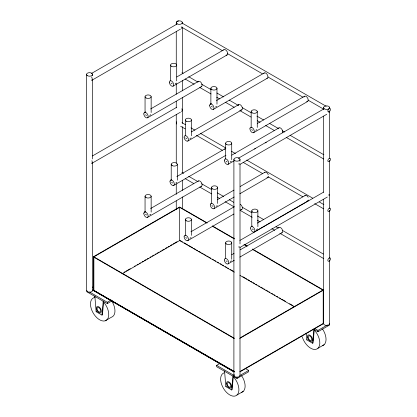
<?xml version="1.0" encoding="UTF-8"?>
<svg xmlns="http://www.w3.org/2000/svg" width="417" height="417" viewBox="0 0 417 417"><rect width="100%" height="100%" fill="white"/><g stroke="black" fill="none" stroke-linecap="round" stroke-linejoin="round"><path stroke-width="0.63" d="M94.841 295.955L96.139 311.728L101.967 315.09L103.249 301.027M103.645 301.402L102.426 314.83L101.967 315.09M224.544 370.843L225.842 386.611L231.67 389.978L232.952 375.915M233.353 376.29L232.128 389.713L231.67 389.978M306.26 333.574L306.782 339.881L312.609 343.248L313.892 329.185M314.345 328.919L313.063 342.983L312.609 343.248M91.339 73.533L176.787 24.196M92.141 80.116L180.399 29.159M176.751 76.973L223.971 49.706M173.055 86.152L227.025 54.992M144.464 112.512L145.585 111.86M150.646 108.941L198.429 81.351M147.514 117.797L201.484 86.637M92.459 155.948L176.787 107.263M92.141 163.183L180.399 112.225M210.288 104.125L211.414 103.473M216.475 100.554L264.258 72.965M213.342 109.41L267.307 78.25M191.492 131.876L238.717 104.61M187.801 141.055L241.766 109.895M257.32 123.489L304.54 96.223M170.626 180.154L171.752 179.503M176.813 176.584L224.596 148.994M253.625 132.669L307.595 101.508M173.68 185.44L225.962 155.254M231.779 155.134L278.999 127.868M144.464 212.086L145.585 211.44M150.646 208.516L198.429 180.926M238.237 158.34L323.686 109.009M228.083 164.314L234.265 160.743M254.506 149.057L255.631 148.41M265.186 142.89L266.312 142.244M147.514 217.372L201.484 186.217M240.161 164.277L326.735 114.294M234.073 371.995L93.304 290.399L93.304 256.841L179.628 207.004L207.275 222.965M217.658 199.519L233.958 190.105M240.145 186.535L264.878 172.252M213.963 208.698L234.203 197.012M239.822 193.769L267.933 177.538M92.465 287.287L93.575 286.651M190.929 231.774L234.218 206.785M124.058 272.311L125.183 271.66M126.309 271.008L130.26 268.73M134.211 266.447L135.337 265.801M137.031 264.821L138.157 264.17M139.288 263.518L140.414 262.866M142.108 261.892L143.234 261.24M144.365 260.589L146.054 259.609M147.185 258.957L148.311 258.305M150.005 257.331L151.131 256.679M152.262 256.028L153.956 255.053M155.082 254.401L156.208 253.75M157.339 253.098L159.033 252.118M160.159 251.467L161.285 250.815M162.416 250.164L164.11 249.189M165.236 248.537L166.93 247.557M168.056 246.906L169.187 246.254M170.313 245.603L172.007 244.628M173.133 243.976L177.084 241.698M122.087 273.781L179.628 240.562L179.628 207.332L93.59 257.008L93.304 256.841M187.801 240.63L233.895 214.015M240.083 210.444L241.766 209.475M89.671 292.082L107.31 302.268L111.193 300.026M86.913 290.493L86.913 291.822L107.31 303.597L112.303 300.714M96.139 311.728L96.598 311.463M251.196 226.671L252.321 226.019M257.378 223.1L305.166 195.51M254.25 231.956L308.215 200.796M239.921 240.432L323.686 192.075M105.204 320.814L111.417 317.228A12.922 7.459 60 0 0 111.673 300.923M240.161 247.344L327.298 197.038M231.779 254.709L234.026 253.411M240.208 249.84L278.999 227.442M228.083 263.888L234.265 260.317M239.89 257.075L282.054 232.733M240.265 337.791L322.925 290.065M239.712 338.442L323.498 290.065L252.41 249.022M245.358 368.513L248.668 370.421L248.668 371.75L237.012 378.48L216.616 366.705L216.616 365.375L219.947 363.457M239.989 371.505L323.498 323.29M239.999 371.834L323.498 323.623M239.785 375.55L248.668 370.421M314.642 328.513L317.947 330.426L327.381 324.979M313.464 329.164L317.947 331.755L329.602 325.025L329.602 323.696M225.842 386.611L226.301 386.351M306.782 339.881L307.235 339.62M237.002 395.014L243.21 391.427M317.916 348.299L324.129 344.713M234.073 338.109L93.882 256.841L93.882 290.065L93.304 290.399L234.354 371.834L93.59 290.232L93.59 257.008L234.349 338.599M181.948 22.998L326.157 106.257M181.197 26.902L222.318 50.645M227.385 53.569L262.314 73.736M267.943 76.989L302.872 97.151M307.939 100.075L323.712 109.181M181.948 72.834L183.073 73.486M188.708 76.738L197.721 81.94M201.666 84.218L211.242 89.749M216.871 93.001L223.632 96.9M229.267 100.153L238.279 105.36M242.22 107.633L251.237 112.84M256.867 116.093L263.627 119.992M269.825 123.573L278.837 128.775M282.215 130.724L284.472 132.027M290.102 135.28L323.9 154.79M185.138 79.016L194.15 84.224M199.785 87.476L211.049 93.976M216.684 97.229L219.498 98.855M225.696 102.436L234.145 107.315M239.78 110.562L251.044 117.068M257.242 120.649L260.057 122.275M265.692 125.527L274.141 130.401M286.536 137.558L323.712 159.023M181.948 122.676L185.33 124.626M190.96 127.878L194.906 130.156M200.535 133.409L225.884 148.045M231.518 151.293L235.464 153.571M246.728 160.076L312.635 198.127M319.396 202.031L323.9 204.632M180.634 126.257L185.138 128.858M196.407 135.363L222.318 150.323M243.158 162.354L262.314 173.415M267.943 176.667L302.872 196.829M314.699 203.658L323.712 208.86M181.948 172.414L183.636 173.389M188.708 176.313L197.721 181.52M201.666 183.793L211.805 189.646M217.434 192.899L223.632 196.48M229.267 199.733L233.77 202.334M242.22 207.213L251.8 212.738M257.43 215.99L263.627 219.571M276.023 226.723L278.275 228.026M282.778 230.627L323.337 254.042M185.138 178.596L193.587 183.47M199.785 187.051L211.617 193.879M217.247 197.132L219.498 198.435M225.133 201.682L234.145 206.889M240.343 210.465L252.17 217.293M257.242 220.223L260.057 221.849M271.889 228.678L274.704 230.304M279.776 233.233L323.712 258.597M212.352 225.894L234.354 238.597M244.513 244.461L247.333 246.093M179.341 207.166L206.707 222.97M212.347 226.228L234.349 238.931M243.94 244.466L246.765 246.093M252.405 249.35L323.211 290.232L323.211 323.456M179.628 240.228L182.448 241.855M184.142 242.835L187.525 244.789M188.656 245.441L192.602 247.719M193.733 248.37L195.427 249.35M196.553 250.002L197.684 250.653M198.81 251.305L200.504 252.28M201.63 252.931L203.324 253.911M204.455 254.563L205.581 255.214M206.707 255.861L208.401 256.841M209.532 257.492L210.658 258.144M212.352 259.119L213.478 259.77M214.609 260.422L215.735 261.073M217.429 262.053L218.56 262.705M220.249 263.68L221.38 264.331M222.506 264.983L223.637 265.634M225.326 266.614L226.457 267.266M227.583 267.917L228.714 268.569M230.408 269.544L233.791 271.498M242.819 276.711L246.77 278.989M247.896 279.64L249.59 280.62M250.716 281.272L251.847 281.923M252.973 282.575L254.667 283.55M255.793 284.201L256.924 284.853M258.618 285.833L259.744 286.484M260.875 287.136L262.564 288.111M263.695 288.762L264.821 289.414M265.952 290.065L267.646 291.045M268.772 291.697L269.903 292.348M271.592 293.323L272.723 293.975M273.849 294.626L274.98 295.278M276.669 296.258L277.8 296.909M279.494 297.884L280.62 298.536M281.751 299.187L285.697 301.465M289.648 303.748L293.031 305.703M179.341 240.395L234.349 272.155M239.994 275.413L294.152 306.683M93.882 290.065L93.304 290.065L234.067 371.333M216.616 365.375L234.255 375.561M329.665 107.617L329.665 108.92M329.665 110.87L329.665 158.361M329.665 160.31L329.665 208.448M329.665 210.397L329.665 258.535M329.665 259.838L329.665 323.587A3.055 1.762 0 0 1 326.276 325.375A3.055 1.762 0 0 1 323.649 323.201M323.561 107.69L323.561 109.64M323.561 116.145L323.561 192.258M323.561 199.409L323.561 323.66M317.947 330.426L317.947 331.755M257.888 210.814L257.888 226.692M257.263 111.527L257.263 127.404M251.785 210.887L251.785 226.765M251.164 111.6L251.164 127.477M240.004 159.383L240.004 161.337M240.004 163.938L240.004 243.95M240.004 247.203L240.004 375.357A3.055 1.762 0 0 1 236.22 377.104A3.055 1.762 0 0 1 234.276 374.539M237.012 377.15L237.012 378.48M233.901 159.456L233.901 375.425M231.722 143.172L231.722 159.685M231.722 242.751L231.722 259.259M225.618 143.245L225.618 159.122M225.618 242.819L225.618 258.696M217.601 187.561L217.601 203.433M216.981 88.268L216.981 104.146M211.502 187.629L211.502 203.506M210.877 88.341L210.877 104.219M191.439 119.914L191.439 135.791M191.439 219.493L191.439 235.37M185.336 119.987L185.336 135.864M185.336 219.561L185.336 235.438M182.365 22.575L182.365 23.878M182.365 27.131L182.365 73.314M182.365 80.471L182.365 90.88M182.365 97.385L182.365 123.406M182.365 126.659L182.365 172.847M182.365 180.65L182.365 190.407M182.365 196.913L182.365 208.625M177.319 164.303L177.319 180.175M176.699 65.01L176.699 80.888M176.261 22.648L176.261 24.598M176.261 31.755L176.261 64.281M176.261 83.796L176.261 94.206M176.261 101.357L176.261 107.862M176.261 114.367L176.261 163.156M176.261 183.975L176.261 194.385M176.261 200.89L176.261 209.344M171.215 164.371L171.215 180.248M170.595 65.083L170.595 80.961M151.152 96.655L151.152 112.533M151.152 196.235L151.152 212.112M145.053 96.728L145.053 112.606M145.053 196.303L145.053 212.18M107.31 302.268L107.31 303.597M92.616 74.393L92.616 75.696M92.616 79.595L92.616 158.96M92.616 162.213L92.616 290.362M86.512 74.466L86.512 290.435A3.055 1.762 0 0 0 90.025 292.14A3.055 1.762 0 0 0 92.496 289.909M278.655 227.76A3.055 1.762 60 0 1 282.054 229.204A3.055 1.762 60 0 1 281.605 232.868M231.346 260.781A3.055 1.762 0 0 1 230.252 261.438M227.197 261.475A3.055 1.762 0 0 1 226.061 260.844M240.239 204.335A3.055 1.762 60 0 1 242.381 207.739A3.055 1.762 60 0 1 240.802 209.558M191.059 237.523A3.055 1.762 0 0 1 189.964 238.18M186.915 238.216A3.055 1.762 0 0 1 185.773 237.586M197.872 181.723A3.055 1.762 60 0 1 201.27 182.354A3.055 1.762 60 0 1 201.036 186.352M150.777 214.265A3.055 1.762 0 0 1 149.682 214.922M146.633 214.958A3.055 1.762 0 0 1 145.491 214.328M238.154 105.407A3.055 1.762 60 0 1 241.766 106.371A3.055 1.762 60 0 1 240.802 109.984M191.059 137.949A3.055 1.762 0 0 1 189.964 138.606M186.915 138.642A3.055 1.762 0 0 1 185.773 138.011M278.441 128.665A3.055 1.762 60 0 1 281.35 128.686A3.055 1.762 60 0 1 282.392 132.835M231.346 161.207A3.055 1.762 0 0 1 230.252 161.864M227.197 161.9A3.055 1.762 0 0 1 226.061 161.27M268.491 176.745A3.055 1.762 60 0 1 266.963 177.626M264.534 172.57A3.055 1.762 60 0 1 268.272 174.728M217.226 205.591A3.055 1.762 0 0 1 216.131 206.248M213.077 206.285A3.055 1.762 0 0 1 211.94 205.654M308.773 200.004A3.055 1.762 60 0 1 307.251 200.885M304.822 195.828A3.055 1.762 60 0 1 308.215 197.272M257.508 228.85A3.055 1.762 0 0 1 256.413 229.506M253.364 229.543A3.055 1.762 0 0 1 252.222 228.912M224.252 149.312A3.055 1.762 60 0 1 225.561 148.911M176.938 182.333A3.055 1.762 0 0 1 175.844 182.99M172.794 183.027A3.055 1.762 0 0 1 171.653 182.396M263.7 73.762A3.055 1.762 60 0 1 267.099 74.388A3.055 1.762 60 0 1 266.864 78.391M216.6 106.304A3.055 1.762 0 0 1 215.511 106.96M212.456 106.997A3.055 1.762 0 0 1 211.32 106.366M303.983 97.02A3.055 1.762 60 0 1 307.595 97.985A3.055 1.762 60 0 1 306.625 101.597M256.888 129.562A3.055 1.762 0 0 1 255.793 130.219M252.744 130.255A3.055 1.762 0 0 1 251.602 129.624M223.632 50.024A3.055 1.762 60 0 1 227.213 51.823A3.055 1.762 60 0 1 226.056 55.08M176.318 83.046A3.055 1.762 0 0 1 175.223 83.702M172.174 83.739A3.055 1.762 0 0 1 171.033 83.108M197.872 82.149A3.055 1.762 60 0 1 201.27 82.78A3.055 1.762 60 0 1 201.036 86.778M150.777 114.691A3.055 1.762 0 0 1 149.682 115.347M146.633 115.384A3.055 1.762 0 0 1 145.491 114.753M328.982 111.235A3.055 1.762 60 0 1 328.982 112.527M239.035 163.167A3.055 1.762 60 0 1 239.035 164.454M176.688 24.301A1.877 1.084 -60 0 1 176.688 22.132M176.964 21.726A1.877 1.084 -60 0 1 178.57 21.048M328.982 194.301A3.055 1.762 60 0 1 328.982 195.594M239.035 246.233A3.055 1.762 60 0 1 239.035 247.521M182.156 27.11A3.055 1.762 60 0 1 181.525 28.507M91.578 76.916A3.055 1.762 60 0 1 91.578 80.439M181.869 108.764A3.055 1.762 60 0 1 181.525 111.574M91.922 160.696A3.055 1.762 60 0 1 91.578 163.506M176.688 123.979A1.877 1.084 -60 0 1 176.688 121.811M233.301 376.692A12.922 7.459 60 0 1 237.461 394.529A12.922 7.459 60 0 1 223.575 388.561A12.922 7.459 60 0 1 224.237 372.798M241.573 375.681A12.922 7.459 60 0 1 241.521 392.392M232.274 385.464A3.565 2.059 60 0 1 232.097 386.856M103.077 301.481A12.922 7.459 60 0 1 107.117 319.594A12.922 7.459 60 0 1 92.902 312.521A12.922 7.459 60 0 1 95.019 297.472M322.492 328.966A12.922 7.459 60 0 1 322.435 345.672M314.215 329.977A12.922 7.459 60 0 1 317.123 348.873A12.922 7.459 60 0 1 302.236 336.79M313.188 339.506A3.565 2.059 60 0 1 313.016 340.136M224.398 260A3.055 1.762 60 0 0 227.635 264.029A3.055 1.762 60 0 0 227.635 259.713A3.055 1.762 60 0 0 224.398 260M226.556 244.054A3.055 1.762 0 0 0 231.633 243.205A3.055 1.762 0 0 0 227.823 241.094A3.055 1.762 0 0 0 226.556 244.054M184.116 236.741A3.055 1.762 60 0 0 187.353 240.771A3.055 1.762 60 0 0 187.353 236.455A3.055 1.762 60 0 0 184.116 236.741M186.274 220.796A3.055 1.762 0 0 0 191.351 219.947A3.055 1.762 0 0 0 187.535 217.836A3.055 1.762 0 0 0 186.274 220.796M143.829 213.483A3.055 1.762 60 0 0 147.065 217.512A3.055 1.762 60 0 0 147.065 213.196A3.055 1.762 60 0 0 143.829 213.483M145.986 197.538A3.055 1.762 0 0 0 151.063 196.688A3.055 1.762 0 0 0 147.253 194.577A3.055 1.762 0 0 0 145.986 197.538M184.116 137.167A3.055 1.762 60 0 0 187.353 141.191A3.055 1.762 60 0 0 187.353 136.875A3.055 1.762 60 0 0 184.116 137.167M186.274 121.222A3.055 1.762 0 0 0 191.351 120.372A3.055 1.762 0 0 0 187.535 118.261A3.055 1.762 0 0 0 186.274 121.222M224.398 160.425A3.055 1.762 60 0 0 227.635 164.449A3.055 1.762 60 0 0 227.635 160.133A3.055 1.762 60 0 0 224.398 160.425M226.556 144.48A3.055 1.762 0 0 0 231.633 143.63A3.055 1.762 0 0 0 227.823 141.519A3.055 1.762 0 0 0 226.556 144.48M210.277 204.81A3.055 1.762 60 0 0 213.514 208.834A3.055 1.762 60 0 0 213.514 204.518A3.055 1.762 60 0 0 210.277 204.81M212.435 188.865A3.055 1.762 0 0 0 217.512 188.015A3.055 1.762 0 0 0 213.702 185.904A3.055 1.762 0 0 0 212.435 188.865M250.565 228.068A3.055 1.762 60 0 0 253.802 232.092A3.055 1.762 60 0 0 253.802 227.776A3.055 1.762 60 0 0 250.565 228.068M252.723 212.123A3.055 1.762 0 0 0 257.8 211.273A3.055 1.762 0 0 0 253.984 209.162A3.055 1.762 0 0 0 252.723 212.123M169.995 181.551A3.055 1.762 60 0 0 173.232 185.581A3.055 1.762 60 0 0 173.232 181.259A3.055 1.762 60 0 0 169.995 181.551M172.153 165.606A3.055 1.762 0 0 0 177.23 164.757A3.055 1.762 0 0 0 173.42 162.646A3.055 1.762 0 0 0 172.153 165.606M209.657 105.522A3.055 1.762 60 0 0 212.894 109.546A3.055 1.762 60 0 0 212.894 105.23A3.055 1.762 60 0 0 209.657 105.522M211.815 89.577A3.055 1.762 0 0 0 216.892 88.727A3.055 1.762 0 0 0 213.082 86.616A3.055 1.762 0 0 0 211.815 89.577M249.939 128.78A3.055 1.762 60 0 0 253.176 132.804A3.055 1.762 60 0 0 253.176 128.488A3.055 1.762 60 0 0 249.939 128.78M252.097 112.835A3.055 1.762 0 0 0 257.18 111.985A3.055 1.762 0 0 0 253.364 109.874A3.055 1.762 0 0 0 252.097 112.835M169.375 82.264A3.055 1.762 60 0 0 172.612 86.288A3.055 1.762 60 0 0 172.612 81.972A3.055 1.762 60 0 0 169.375 82.264M171.533 66.319A3.055 1.762 0 0 0 176.61 65.469A3.055 1.762 0 0 0 172.794 63.358A3.055 1.762 0 0 0 171.533 66.319M143.829 113.909A3.055 1.762 60 0 0 147.065 117.933A3.055 1.762 60 0 0 147.065 113.617A3.055 1.762 60 0 0 143.829 113.909M145.986 97.964A3.055 1.762 0 0 0 151.063 97.114A3.055 1.762 0 0 0 147.253 95.003A3.055 1.762 0 0 0 145.986 97.964M87.45 75.701A3.055 1.762 0 0 0 92.527 74.852A3.055 1.762 0 0 0 88.717 72.735A3.055 1.762 0 0 0 87.45 75.701M329.503 260.854A1.877 1.084 -60 0 0 330.097 257.946A1.877 1.084 -60 0 0 327.877 259.916A1.877 1.084 -60 0 0 329.503 260.854M329.503 161.28A1.877 1.084 -60 0 0 330.097 158.371A1.877 1.084 -60 0 0 327.877 160.342A1.877 1.084 -60 0 0 329.503 161.28M329.503 111.443A1.877 1.084 -60 0 0 330.097 108.529A1.877 1.084 -60 0 0 327.877 110.5A1.877 1.084 -60 0 0 329.503 111.443M324.499 108.926A3.055 1.762 0 0 0 329.576 108.076A3.055 1.762 0 0 0 325.766 105.96A3.055 1.762 0 0 0 324.499 108.926M329.503 211.122A1.877 1.084 -60 0 0 330.097 208.208A1.877 1.084 -60 0 0 327.877 210.178A1.877 1.084 -60 0 0 329.503 211.122M234.839 160.691A3.055 1.762 0 0 0 239.916 159.841A3.055 1.762 0 0 0 236.1 157.73A3.055 1.762 0 0 0 234.839 160.691M177.199 23.884A3.055 1.762 0 0 0 182.276 23.034A3.055 1.762 0 0 0 178.466 20.918A3.055 1.762 0 0 0 177.199 23.884M226.483 383.77A3.565 2.059 60 0 0 230.512 388.039A3.565 2.059 60 0 0 229.96 382.723A3.565 2.059 60 0 0 226.483 383.77M227.176 384.067A2.575 1.486 60 0 0 230.085 387.153A2.575 1.486 60 0 0 229.689 383.312A2.575 1.486 60 0 0 227.176 384.067M96.327 308.648A3.565 2.059 60 0 0 100.367 312.891A3.565 2.059 60 0 0 99.783 307.558A3.565 2.059 60 0 0 96.327 308.648M97.02 308.94A2.575 1.486 60 0 0 99.939 312.005A2.575 1.486 60 0 0 99.517 308.153A2.575 1.486 60 0 0 97.02 308.94M307.423 337.04A3.565 2.059 60 0 0 311.447 341.314A3.565 2.059 60 0 0 310.894 335.993A3.565 2.059 60 0 0 307.423 337.04M308.116 337.337A2.575 1.486 60 0 0 311.025 340.423A2.575 1.486 60 0 0 310.623 336.582A2.575 1.486 60 0 0 308.116 337.337"/></g></svg>
